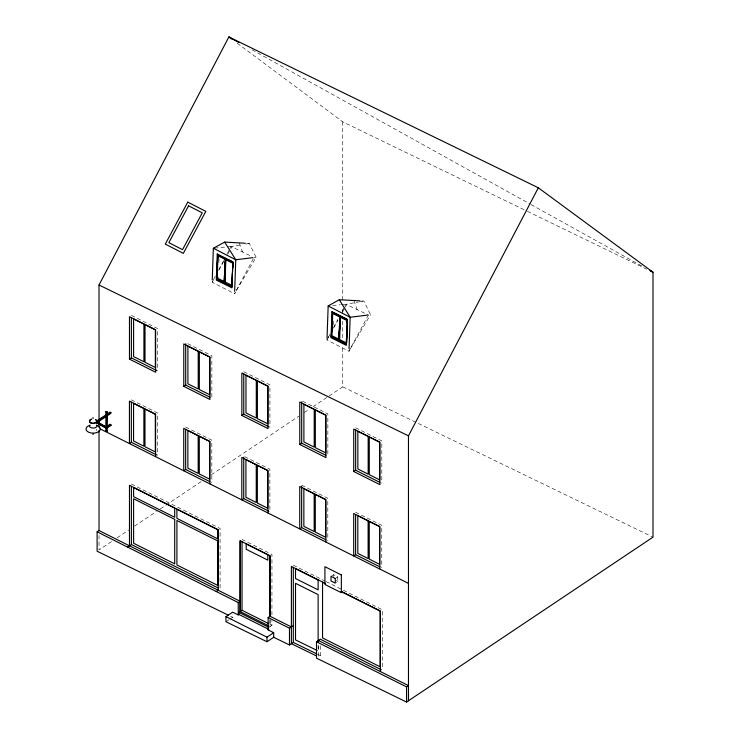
<?xml version="1.0" encoding="UTF-8"?>
<svg xmlns="http://www.w3.org/2000/svg" width="739" height="739" viewBox="0 0 739 739"><rect width="100%" height="100%" fill="white"/><g stroke="black" fill="none" stroke-linecap="round" stroke-linejoin="round"><path stroke-width="0.55" stroke-dasharray="3.69 2.77" d="M270.003 619.661L270.003 626.524L271.915 625.249L271.924 620.677M271.924 614.959L271.961 554.444L242.059 539.488M234.577 293.734L235.316 292.348L234.577 293.734L212.158 282.215L215.16 276.534M218.91 262.613L219.067 258.16M327.054 337.621L326.971 339.922L348.974 351.237L368.373 315.008L370.507 314.74L363.948 301.078L360.974 300.912M333.483 324.726L333.677 319.165M348.974 351.237L349.713 349.843M96.227 430.652L96.569 429.294M218.864 269.513L223.631 260.498M227.335 253.486L229.45 249.477M229.977 248.47L231.039 246.466L251.103 256.128M329.973 334.24L326.971 339.922L329.566 335.229M333.677 327.229L337.908 319.211M342.148 311.193L344.263 307.184M344.79 306.186L345.852 304.182L368.373 315.008M236.378 290.353L253.44 258.502M212.167 282.178L215.317 276.515M218.689 270.483L223.741 261.44M227.667 254.401L230.476 249.376M231.039 248.369L232.157 246.355L241.829 244.738M333.501 328.199L337.991 320.153M342.48 312.107L344.725 308.089M345.289 307.082L346.97 304.071L358.295 302.075M236.471 290.399L256.1 257.246L249.339 243.473L246.364 243.307M350.295 348.873L370.507 314.74M111.497 541.585L99.026 549.936L99.026 535.11M117.187 537.78L128.771 530.029M134.526 526.177L156.372 511.545M160.437 508.838L201.692 481.228M211.289 474.808L298.778 416.196M304.357 412.519L309.29 409.157M312.994 406.746L342.739 386.839L342.739 345.298M225.968 621.748L228.841 619.836M229.801 619.199L232.674 617.287L232.674 614.22M331.829 575.773L333.492 574.665L337.769 576.808L337.769 581.436L336.106 582.535M336.106 577.916L337.769 576.808M320.338 645.775L320.338 655.604L318.417 656.879L318.417 644.861M359.422 301.882L363.948 301.078M246.124 244.018L249.339 243.473M253.967 257.514L256.1 257.246M214.458 248.128L232.157 246.355M332.587 305.512L340.328 304.736M341.427 304.625L346.97 304.071M237.201 43.158L342.739 121.824L526.399 210.846M527.434 211.354L646.764 269.19M342.739 386.839L652.99 537.151M317.336 654.135L320.338 655.604M230.605 616.28L232.674 617.287M131.385 315.433L157.555 328.541L157.555 370.978M187.715 343.653L211.862 355.755L211.862 398.201M243.759 371.745L269.92 384.853L269.929 427.29M302.694 401.277L327.857 413.877L327.857 456.323M355.644 427.807L381.814 440.915L381.814 483.361M131.348 399.854L157.518 412.962L157.518 455.4M185.655 427.068L211.825 440.176L211.825 482.613M244.729 456.665L269.883 469.274L269.883 511.711M301.651 485.19L327.811 498.298L327.82 540.736M355.607 512.229L381.767 525.337L381.767 567.774M336.06 580.577L337.769 581.436M131.394 484.027L220.093 528.468L220.093 588.974M293.309 565.169L325.031 581.057M326.056 581.575L382.331 609.777L382.331 668.001M269.855 624.215L271.915 625.249M252.036 49.799L530.085 204.038M531.092 204.592L642.912 266.622M353.916 300.524L357.113 309.595M239.307 242.919L242.503 251.99M342.739 121.824L342.739 300.367M342.739 309.586L342.739 314.195M342.739 321.105L342.739 339.534M333.492 574.665L333.492 576.512M318.13 645.202L318.13 650.948M270.04 619.679L270.04 626.543"/><path stroke-width="1.11" d="M242.059 541.77L242.022 610.285L238.946 612.382L238.956 614.451L238.235 614.922L232.674 612.178L225.968 616.64L225.968 621.748L266.991 641.748L273.698 637.286L273.689 632.704L268.128 629.887L268.128 617.527L270.04 616.252L270.04 555.719L240.147 540.763L240.11 611.559L269.014 626.025M270.012 616.234L270.04 555.719M212.241 279.915L213.359 248.239L224.684 242.106L245.366 243.251M216.555 279.36L217.839 254.595L216.555 279.36L231.713 286.908L232.415 278.815M224.351 281.614L217.192 278.058L217.977 255.777L218.762 255.121M225.377 258.345L224.093 283.111L225.33 259.463M224.776 282.935L225.635 258.484L224.36 283.249L232.138 286.593M231.713 286.908L232.997 262.142L232.803 267.703M232.415 273.162L231.981 285.411L225.053 281.965L225.838 259.685L232.767 263.13L232.609 267.592M234.66 291.342L235.769 259.768L224.684 242.106M327.054 337.621L328.171 305.955L339.293 299.72L359.976 300.865M340.226 316.08L338.942 340.845L340.226 316.08L347.459 319.673L346.175 344.439L331.294 337.03L332.578 312.274L339.968 315.95L339.109 340.402L338.684 340.716L339.968 315.95M331.294 337.03L332.578 312.274M346.951 328.458L346.443 342.942L339.644 339.561L340.43 317.28L347.228 320.661L347.145 322.888M346.628 343.016L346.942 334.12M347.339 323.008L347.459 319.673M349.057 348.836L350.166 317.262L339.293 299.72M96.837 422.024L106.785 427.521L106.785 428.287L96.689 422.773L96.837 422.024L110.915 412.658L109.991 412.196L107.229 414.034M99.026 427.179L99.017 285.005L228.868 36.95L538.325 187.789L652.99 272.211L652.99 537.151L406.561 702.05L316.504 658.153L316.504 641.766L320.338 639.217L381.315 669.774M408.482 700.775L408.473 435.844L538.325 187.789M90.038 420.001L90.629 419.613L89.955 420.075M217.192 278.058L217.977 277.393M129.473 359.145L129.473 316.708L155.633 329.816L155.643 372.253L129.473 359.145L131.394 357.87L131.385 317.724M96.818 420.962L105.834 414.958L105.834 411.762L107.229 411.909L106.785 431.41L105.862 430.948L105.862 416.731M96.809 421.064L106.758 415.429L107.229 411.909M100.384 419.225L104.033 416.805M96.689 422.773L110.915 413.304L110.915 412.658M107.229 426.154L109.991 424.315L110.915 424.777L110.915 425.424L107.229 427.872M108.153 426.191L109.991 424.315M107.229 427.225L110.915 424.777M105.862 430.948L107.229 431.114M183.78 386.358L183.78 343.921L209.95 357.029L209.95 399.476L183.78 386.358L185.701 385.084L185.701 343.792M131.348 402.145L131.348 442.291L129.436 443.566L129.436 401.129L155.596 414.237L155.596 456.674M241.847 415.457L241.847 373.019L268.008 386.127L268.008 428.565L241.847 415.457L243.759 414.182L243.759 374.036M185.655 429.359L185.665 469.505L183.743 470.78L183.743 428.343L209.904 441.451L209.904 483.888M228.536 615.273L97.114 551.211L97.114 531.821L99.026 530.547L99.026 430.625M97.114 531.821L127.57 547.091L131.394 544.532L131.394 486.308M299.775 444.481L299.775 402.044L325.936 415.152L325.936 457.598L299.775 444.481L301.688 443.206L301.688 401.914M243.722 457.302L243.722 498.594L241.81 499.869L241.801 457.432L267.971 470.549L267.971 512.986M353.732 471.519L353.732 429.082L379.892 442.19L379.892 484.636L353.732 471.519L355.644 470.244L355.644 430.098M301.651 486.336L301.651 527.628L299.738 528.902L299.738 486.465L325.899 499.573L325.899 542.01M216.268 591.533L218.181 590.258L218.181 529.743M238.235 614.922L238.235 602.544L240.147 601.269L99.026 530.547M355.607 514.52L355.607 554.666L353.695 555.94L353.695 513.503L379.855 526.611L379.855 569.048M268.128 629.887L268.848 629.406L238.956 614.451M266.991 641.748L266.982 637.166L273.689 632.704M273.698 637.286L289.476 644.981L289.476 628.224L293.309 625.674M289.476 644.981L293.309 642.431L293.309 567.45M406.561 702.05L406.561 686.9L408.482 685.626L318.417 640.491M93.474 434.181L92.781 434.162M252.83 257.652L235.769 259.768L213.359 248.239M367.237 315.147L350.166 317.262L328.171 305.955M92.514 418.025L93.539 417.997M650.911 271.204L652.99 272.211L649.96 270.529M99.017 285.005L408.473 435.844M317.105 650.449L295.517 639.928L295.517 583.311L318.13 594.646L318.13 641.757M293.309 642.431L316.329 653.655M316.421 655.899L291.397 643.706L291.397 566.443L325.16 583.357M225.968 616.64L266.982 637.166M229.321 260.313L232.074 261.689M217.423 254.909L232.573 262.456M217.977 255.777L225.136 259.334M332.153 312.588L347.034 319.987M339.737 316.939L332.707 313.447L331.922 335.718L338.952 339.219M216.98 279.056L224.517 282.797M331.709 336.725L339.109 340.402M339.367 340.531L346.591 344.125M131.394 357.87L156.548 370.479M185.701 385.084L209.848 397.185M243.759 414.182L268.922 426.791M301.688 443.206L325.844 455.307M355.644 470.244L379.8 482.345M105.834 411.762L106.758 412.223M105.862 415.586L106.785 416.048L106.785 431.41M109.991 424.962L110.915 425.424M131.348 442.291L156.511 454.891M185.665 469.505L209.811 481.606M243.722 498.594L268.876 511.203M301.651 527.628L325.807 539.729M355.607 554.666L379.763 566.767M100.033 428.832L408.473 583.394M218.181 529.752L129.482 485.301L129.482 545.816M341.529 591.56L380.409 611.051L380.409 671.557M325.631 583.745L322.546 582.203L322.546 637.942L380.123 666.79L380.123 611.051L341.048 591.477M131.394 544.532L218.033 587.939M270.04 616.252L291.397 626.949M127.57 547.091L238.235 602.544M268.128 617.527L289.476 628.224M316.504 641.766L406.561 686.9M242.022 610.285L268.83 623.707M238.946 612.382L268.848 627.346M95.876 419.724C99.857 423.595 88.384 425.091 89.641 420.454C88.412 425.313 100.255 423.308 95.654 419.586M96.818 422.828L106.785 428.287L96.624 422.671M238.946 42.539L228.868 36.95L231.649 39.019M240.147 540.763L240.147 611.587M109.991 412.196L109.991 412.842M96.523 425.008A3.732 2.152 0 0 1 93.336 428.075A3.732 2.152 0 0 1 89.641 425.202M97.234 425.609A7.159 4.138 0 0 1 98.25 431.918A7.159 4.138 0 0 1 87.313 431.4A7.159 4.138 0 0 1 90.093 425.267M246.198 543.941L246.198 549.299L267.814 560.134L267.814 554.777L246.198 543.941M217.238 254.004L216.324 280.063L231.935 287.831L232.85 261.772L217.238 254.004M331.977 311.682L331.063 337.741L346.388 345.362L347.302 319.303L331.977 311.682M187.78 202.117L165.296 244.11L183.327 253.375L205.811 211.382L187.78 202.117M188.584 205.811L168.862 242.651L182.524 249.68L202.255 212.841L188.584 205.811M91.553 419.235L90.823 419.512L91.553 419.235M106.785 427.521L97.65 422.2L106.785 427.521M143.92 324.098L133.593 318.925L133.602 356.595L143.92 361.759L143.92 324.098M155.347 329.825L145.02 324.652L145.029 362.313L155.347 367.486L155.347 329.825M198.228 351.311L187.909 346.138L187.909 383.809L198.228 388.982L198.228 351.311M209.654 357.039L199.336 351.866L199.336 389.527L209.654 394.7L209.654 357.039M256.294 380.409L245.967 375.236L245.967 412.898L256.294 418.071L256.294 380.409M267.712 386.137L257.394 380.964L257.394 418.625L267.721 423.798L267.712 386.137M314.223 409.434L303.895 404.261L303.895 441.931L314.223 447.104L314.223 409.434M325.65 415.161L315.322 409.988L315.322 447.658L325.65 452.831L325.65 415.161M368.179 436.472L357.852 431.299L357.852 468.969L368.179 474.142L368.179 436.472M379.606 442.199L369.278 437.026L369.278 474.687L379.606 479.86L379.606 442.199M143.883 408.519L133.556 403.346L133.556 441.007L143.883 446.18L143.883 408.519M155.31 414.237L144.983 409.073L144.983 446.735L155.31 451.908L155.31 414.237M198.191 435.733L187.863 430.56L187.872 468.221L198.191 473.394L198.191 435.733M209.617 441.46L199.29 436.287L199.299 473.948L209.617 479.121L209.617 441.46M256.248 464.822L245.93 459.649L245.93 497.319L256.248 502.492L256.248 464.822M267.675 470.549L257.357 465.376L257.357 503.047L267.675 508.22L267.675 470.549M314.177 493.855L303.858 488.682L303.858 526.344L314.186 531.517L314.177 493.855M325.603 499.582L315.285 494.409L315.285 532.071L325.613 537.244L325.603 499.582M368.133 520.893L357.815 515.72L357.815 553.382L368.142 558.555L368.133 520.893M379.56 526.621L369.241 521.448L369.241 559.109L379.56 564.282L379.56 526.621M106.758 415.429L105.834 414.958L106.758 415.429M341.353 574.942L324.92 566.702L324.92 584.475L341.353 592.706L341.353 574.942M335.275 578.461L330.998 576.318L330.998 580.946L335.275 583.089L335.275 578.461M174.7 508.109L133.602 487.518L133.602 496.691L174.7 517.282L174.7 508.109M217.885 529.752L176.907 509.217L176.907 518.39L217.885 538.916L217.885 529.752M318.13 579.986L295.517 568.66L295.517 578.535L318.13 589.87L318.13 579.986M174.7 519.369L133.602 498.779L133.602 543.257L174.7 563.848L174.7 519.369M217.885 541.013L176.907 520.478L176.907 564.956L217.885 585.482L217.885 541.013"/></g></svg>
